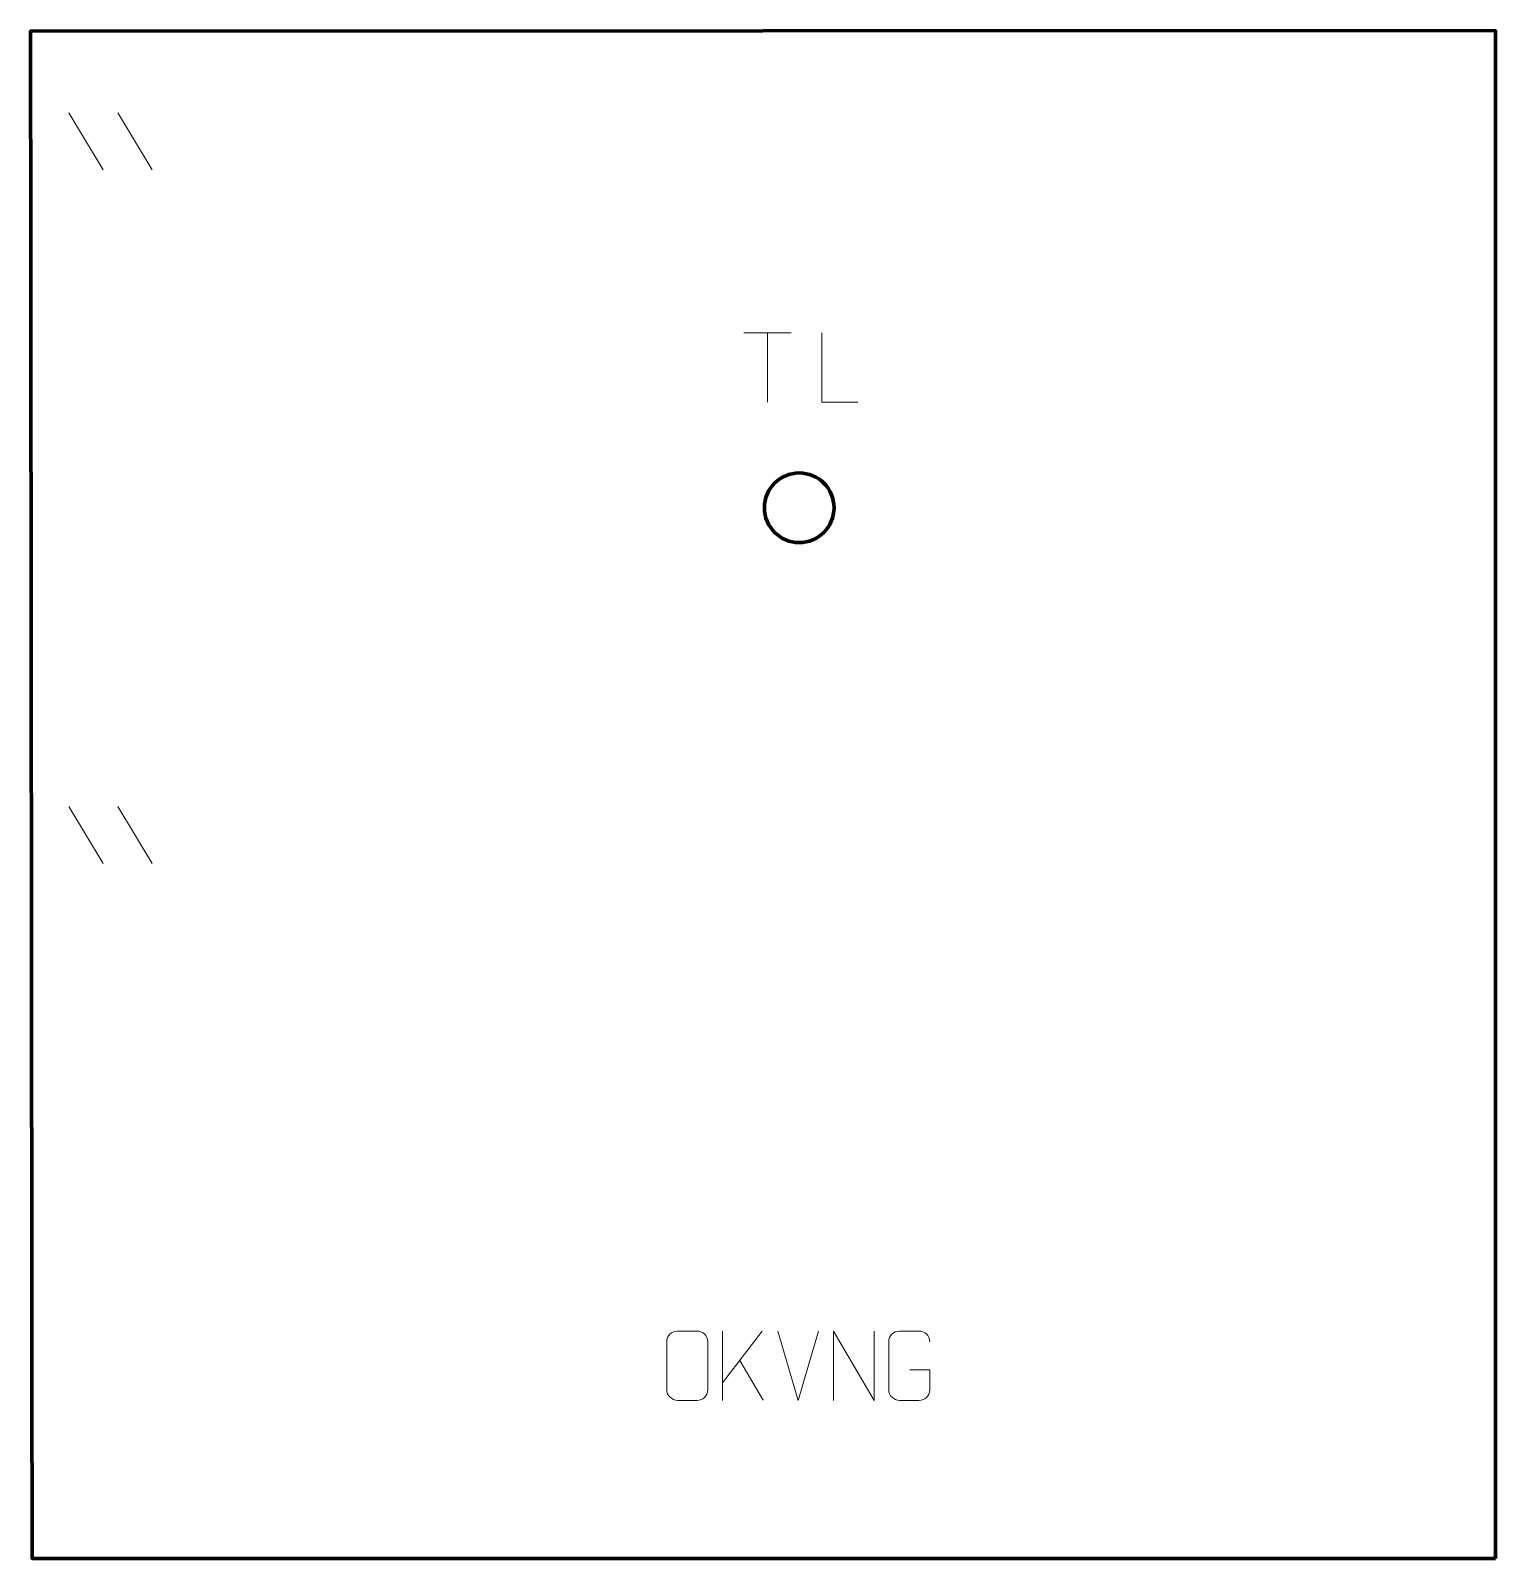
# Model space of a CAD drawing. Header units: millimetres. Extents: x 1291 to 1819, y 506 to 1057.
import ezdxf

# ---------------------------------------------------------------- set-up
doc = ezdxf.new("R2010")
doc.units = ezdxf.units.MM
doc.header["$MEASUREMENT"] = 0
doc.layers.add('layer 2', color=7, linetype='Continuous')
doc.layers.add('layer 3', color=7, linetype='Continuous')

msp = doc.modelspace()

# ---------------------------------------------------------------- linework, layer by layer
at = {"layer": 'layer 2', "color": 142, "lineweight": 200}
msp.add_ellipse((1568.4104, 885.1057), major_axis=(12.5452, 0), ratio=0.99999203, dxfattribs=at)
at = {"layer": 'layer 3', "color": 242, "lineweight": 158}
msp.add_open_spline([(1819.3742, 506.3661), (1819.3742, 506.3661), (1291.8968, 506.3801), (1291.8968, 506.3801), (1291.8968, 506.3801), (1291.8936, 509.629), (1291.8801, 512.8768), (1291.8769, 516.1256), (1291.8769, 516.1256), (1291.8722, 520.9029), (1291.8673, 525.6805), (1291.8625, 530.458), (1291.8625, 530.458), (1291.8499, 542.8794), (1291.8375, 555.3008), (1291.8249, 567.7222), (1291.8249, 567.7222), (1291.8057, 586.832), (1291.7864, 605.9419), (1291.7671, 625.0516), (1291.7671, 625.0516), (1291.7295, 662.3158), (1291.692, 699.58), (1291.6543, 736.8442), (1291.6543, 736.8442), (1291.6286, 762.324), (1291.6029, 787.8037), (1291.5772, 813.2835), (1291.5772, 813.2835), (1291.5644, 826.0235), (1291.5516, 838.7633), (1291.5387, 851.5033), (1291.5387, 851.5033), (1291.5323, 857.8732), (1291.5259, 864.2431), (1291.5194, 870.613), (1291.5194, 870.613), (1291.513, 876.983), (1291.5066, 883.353), (1291.5002, 889.7229), (1291.5002, 889.7229), (1291.4937, 896.0928), (1291.4873, 902.4628), (1291.4808, 908.8328), (1291.4808, 908.8328), (1291.4744, 915.2027), (1291.468, 921.5726), (1291.4615, 927.9425), (1291.4615, 927.9425), (1291.4365, 952.7853), (1291.4115, 977.6281), (1291.3864, 1002.4709), (1291.3864, 1002.4709), (1291.3799, 1008.8409), (1291.3735, 1015.2108), (1291.3671, 1021.5807), (1291.3671, 1021.5807), (1291.3559, 1032.7281), (1291.3446, 1043.8756), (1291.3334, 1055.023), (1291.3334, 1055.023), (1291.3334, 1055.023), (1291.3315, 1056.9339), (1291.3315, 1056.9339), (1291.3315, 1056.9339), (1291.3315, 1056.9339), (1819.3498, 1057.1303), (1819.3498, 1057.1303), (1819.3498, 1057.1303), (1819.3498, 1057.1303), (1819.3742, 506.3661), (1819.3742, 506.3661)], degree=3, knots=[0, 0, 0, 0, 0.05263158, 0.05263158, 0.05263158, 0.05263158, 0.10526316, 0.10526316, 0.10526316, 0.10526316, 0.15789474, 0.15789474, 0.15789474, 0.15789474, 0.21052632, 0.21052632, 0.21052632, 0.21052632, 0.26315789, 0.26315789, 0.26315789, 0.26315789, 0.31578947, 0.31578947, 0.31578947, 0.31578947, 0.36842105, 0.36842105, 0.36842105, 0.36842105, 0.42105263, 0.42105263, 0.42105263, 0.42105263, 0.47368421, 0.47368421, 0.47368421, 0.47368421, 0.52631579, 0.52631579, 0.52631579, 0.52631579, 0.57894737, 0.57894737, 0.57894737, 0.57894737, 0.63157895, 0.63157895, 0.63157895, 0.63157895, 0.68421053, 0.68421053, 0.68421053, 0.68421053, 0.73684211, 0.73684211, 0.73684211, 0.73684211, 0.78947368, 0.78947368, 0.78947368, 0.78947368, 0.84210526, 0.84210526, 0.84210526, 0.84210526, 0.89473684, 0.89473684, 0.89473684, 0.89473684, 1, 1, 1, 1], dxfattribs=at)
at = {"layer": 'layer 3', "color": 250, "lineweight": 9}
for points in [[(1305.082, 1027.4669), (1305.082, 1027.4669), (1317.4463, 1006.9226), (1317.4463, 1006.9226)], [(1322.8119, 1027.4669), (1322.8119, 1027.4669), (1335.1762, 1006.9226), (1335.1762, 1006.9226)], [(1548.5004, 948.1105), (1548.5004, 948.1105), (1565.4876, 948.1105), (1565.4876, 948.1105)], [(1556.9942, 923.1805), (1556.9942, 923.1805), (1556.9942, 948.134), (1556.9942, 948.134)], [(1305.082, 777.4669), (1305.082, 777.4669), (1317.4463, 756.9226), (1317.4463, 756.9226)], [(1322.8119, 777.4669), (1322.8119, 777.4669), (1335.1762, 756.9226), (1335.1762, 756.9226)], [(1540.724, 588.3004), (1540.724, 588.3004), (1540.724, 563.3468), (1540.724, 563.3468)], [(1555.1002, 588.3004), (1555.1002, 588.3004), (1540.724, 569.6607), (1540.724, 569.6607)], [(1568.0747, 563.3468), (1568.0747, 563.3468), (1560.7529, 588.3004), (1560.7529, 588.3004)], [(1575.3966, 588.3004), (1575.3966, 588.3004), (1568.0748, 563.3468), (1568.0748, 563.3468)], [(1555.4255, 563.4426), (1555.4255, 563.4426), (1546.955, 577.7562), (1546.955, 577.7562)]]:
    msp.add_open_spline(points, degree=3, dxfattribs=at)
for points, knots in [([(1589.49, 923.1804), (1589.49, 923.1804), (1576.5409, 923.1804), (1576.5409, 923.1804), (1576.5409, 923.1804), (1576.5409, 923.1804), (1576.5409, 948.134), (1576.5409, 948.134)], [0, 0, 0, 0, 0.33333333, 0.33333333, 0.33333333, 0.33333333, 1, 1, 1, 1]), ([(1524.5551, 588.3001), (1526.8808, 588.3001), (1529.2069, 588.3001), (1531.533, 588.3001), (1531.533, 588.3001), (1533.4796, 588.3357), (1535.471, 586.8441), (1535.4977, 584.4065), (1535.4977, 584.4065), (1535.4973, 578.6596), (1535.4973, 572.9123), (1535.4977, 567.1646), (1535.4977, 567.1646), (1535.3579, 564.8412), (1533.6807, 563.3616), (1531.533, 563.3508), (1531.533, 563.3508), (1529.2011, 563.3512), (1526.8692, 563.3512), (1524.5377, 563.3508), (1524.5377, 563.3508), (1522.6127, 563.2454), (1520.6406, 565.1299), (1520.6518, 567.1472), (1520.6518, 567.1472), (1520.6521, 572.9173), (1520.6521, 578.687), (1520.6518, 584.4563), (1520.6518, 584.4563), (1520.656, 586.5944), (1522.4027, 588.3136), (1524.5551, 588.3001)], [0, 0, 0, 0, 0.11111111, 0.11111111, 0.11111111, 0.11111111, 0.22222222, 0.22222222, 0.22222222, 0.22222222, 0.33333333, 0.33333333, 0.33333333, 0.33333333, 0.44444444, 0.44444444, 0.44444444, 0.44444444, 0.55555556, 0.55555556, 0.55555556, 0.55555556, 0.66666667, 0.66666667, 0.66666667, 0.66666667, 0.77777778, 0.77777778, 0.77777778, 0.77777778, 1, 1, 1, 1]), ([(1580.7473, 563.3469), (1580.7473, 563.3469), (1580.7473, 588.3004), (1580.7473, 588.3004), (1580.7473, 588.3004), (1580.7473, 588.3004), (1595.4021, 563.3469), (1595.4021, 563.3469), (1595.4021, 563.3469), (1595.4021, 563.3469), (1595.4021, 588.3004), (1595.4021, 588.3004)], [0, 0, 0, 0, 0.25, 0.25, 0.25, 0.25, 0.5, 0.5, 0.5, 0.5, 1, 1, 1, 1]), ([(1608.3296, 574.3326), (1608.3296, 574.3326), (1615.4977, 574.3326), (1615.4977, 574.3326), (1615.4977, 574.3326), (1615.4977, 574.3326), (1615.4977, 567.1645), (1615.4977, 567.1645), (1615.4977, 567.1645), (1615.358, 564.8411), (1613.6808, 563.3615), (1611.533, 563.3507), (1611.533, 563.3507), (1609.2012, 563.3511), (1606.8692, 563.3511), (1604.5377, 563.3507), (1604.5377, 563.3507), (1602.6128, 563.2453), (1600.6406, 565.1298), (1600.6518, 567.1471), (1600.6518, 567.1471), (1600.6522, 572.9172), (1600.6522, 578.6869), (1600.6518, 584.4562), (1600.6518, 584.4562), (1600.656, 586.5943), (1602.4028, 588.3135), (1604.5551, 588.3001), (1604.5551, 588.3001), (1606.8808, 588.3001), (1609.2069, 588.3001), (1611.533, 588.3001), (1611.533, 588.3001), (1613.4797, 588.3355), (1615.4711, 586.844), (1615.4977, 584.4063)], [0, 0, 0, 0, 0.1, 0.1, 0.1, 0.1, 0.2, 0.2, 0.2, 0.2, 0.3, 0.3, 0.3, 0.3, 0.4, 0.4, 0.4, 0.4, 0.5, 0.5, 0.5, 0.5, 0.6, 0.6, 0.6, 0.6, 0.7, 0.7, 0.7, 0.7, 0.8, 0.8, 0.8, 0.8, 1, 1, 1, 1])]:
    msp.add_open_spline(points, degree=3, knots=knots, dxfattribs=at)

doc.saveas('drawing.dxf')
